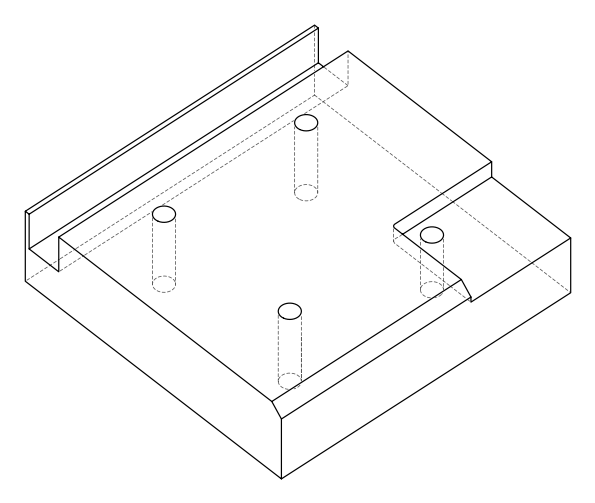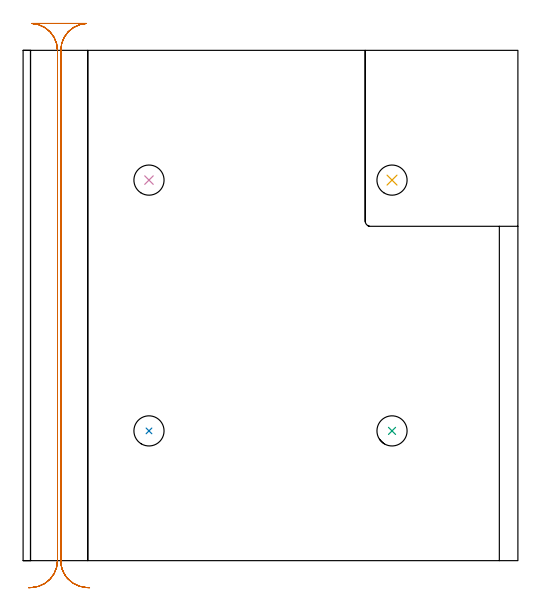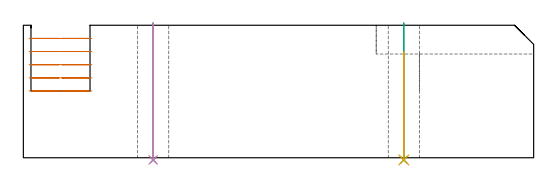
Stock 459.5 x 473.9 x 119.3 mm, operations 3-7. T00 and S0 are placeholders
(PLAN: 7 operations, 3 tool changes, 151.5 min)
(1 AREA_MILL | FG_CHAMFER_SURFACE | UGT0205_001 | 17.58 min | 47044 mm3)
(2 MILL_CORNER_NOTCH_RECTANGULAR | CORNER_NOTCH_RECTANGULAR | NXT0201_009 | Follow Part, ap 2, ae 75% | 117 min | 598848 mm3)
(3 MILL_RECTANGULAR_SLOT | SLOT_RECTANGULAR | UGT0201_005 | Follow Part, ap 12.5, ae 75% | 15.08 min | 1490113 mm3)
(4 INDEXABLE_INSERT_DRILL_THROUGH_HOLE_FROM_SOLID | STEP1HOLE | NXT0302_027 | 0.49 min | 73273 mm3)
(5 INDEXABLE_INSERT_DRILL_THROUGH_HOLE_FROM_SOLID_1 | STEP1HOLE_1 | NXT0302_027 | 0.49 min | 73465 mm3)
(6 INDEXABLE_INSERT_DRILL_THROUGH_HOLE_FROM_SOLID_2 | STEP1HOLE_2 | NXT0302_027 | 0.49 min | 73311 mm3)
(7 INDEXABLE_INSERT_DRILL_THROUGH_HOLE_FROM_SOLID_3 | STEP1HOLE_3 | NXT0302_027 | 0.4 min | 57490 mm3)
(TOOL UGT0205_001 | Chamfer Mill 20 x 3 x 45 deg. | D20 FL50 Z2)
(TOOL NXT0201_009 | ENDMILL 8mm [2P460-0800-NA 1630] | D8 FL26 Z6)
(TOOL UGT0201_005 | End Mill 50 mm | D50 FL150 Z8)
(TOOL NXT0302_027 | Index. Insert Drill 28mm [880-D2800L32-05] | D28 PA176 FL140 Z2)
(OP 3 MILL_RECTANGULAR_SLOT)
G17 G21 G94 G90
T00 M6
G54
G17 G0 G90 X61.772 Y-25.117 S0 M3
G43 Z129.3 H0
Z107.46
G94 G1 X58.776 Y-24.97 F250.
G2 X41.235 Y-16.518 R25. F500.
X36.283 Y-7.907 R25. F385.
X35. Y0. R25. F293.
G1 Y441.955
Y451.955 F323.
Y473.9 F500.
G2 X58.776 Y498.87 R25.
G1 Y498.9
X8.124
Y498.87
G2 X31.9 Y473.9 R25.
G1 Y0.
G2 X8.124 Y-24.97 R25.
G1 X5.128 Y-25.117 F250.
G0 X61.772 Z95.62
G1 X58.776 Y-24.97
G2 X41.235 Y-16.518 R25. F500.
X36.283 Y-7.907 R25. F366.
X35. Y0. R25. F280.
G1 Y451.955
Y473.9 F500.
G2 X58.776 Y498.87 R25.
G1 Y498.9
X8.124
Y498.87
G2 X31.9 Y473.9 R25.
G1 Y0.
G2 X8.124 Y-24.97 R25.
G1 X5.128 Y-25.117 F250.
G0 X61.772 Z83.78
G1 X58.776 Y-24.97
G2 X41.235 Y-16.518 R25. F500.
X36.283 Y-7.907 R25. F385.
X35. Y0. R25. F293.
G1 Y441.955
Y451.955 F323.
Y473.9 F500.
G2 X58.776 Y498.87 R25.
G1 Y498.9
X8.124
Y498.87
G2 X31.9 Y473.9 R25.
G1 Y0.
G2 X8.124 Y-24.97 R25.
G1 X5.128 Y-25.117 F250.
G0 X61.772 Z71.94
G1 X58.776 Y-24.97
G2 X41.235 Y-16.518 R25. F500.
X36.283 Y-7.907 R25. F366.
X35. Y0. R25. F280.
G1 Y451.955
Y473.9 F500.
G2 X58.776 Y498.87 R25.
G1 Y498.9
X8.124
Y498.87
G2 X31.9 Y473.9 R25.
G1 Y0.
G2 X8.124 Y-24.97 R25.
G1 X5.128 Y-25.117 F250.
G0 X61.772 Z60.1
G1 X58.776 Y-24.97
G2 X41.235 Y-16.518 R25. F500.
X36.283 Y-7.907 R25. F385.
X35. Y0. R25. F293.
G1 Y441.955
Y451.955 F323.
Y473.9 F500.
G2 X58.776 Y498.87 R25.
G1 Y498.9
X8.124
Y498.87
G2 X31.9 Y473.9 R25.
G1 Y0.
G2 X8.124 Y-24.97 R25.
G1 X5.128 Y-25.117 F250.
G0 Z129.3
M5
M2
(OP 4 INDEXABLE_INSERT_DRILL_THROUGH_HOLE_FROM_SOLID)
G17 G21 G94 G90
T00 M6
G54
G17 G0 G90 X116.9 Y120.5 S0 M3
G43 Z129.3 H1
G94 G81 G98 Z-1.989 F250. R121.3
G80
M5
M2
(OP 5 INDEXABLE_INSERT_DRILL_THROUGH_HOLE_FROM_SOLID_1)
G17 G21 G94 G90
T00 M6
G54
G17 G0 G90 X342.6 Y120.5 S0 M3
G43 Z129.3 H1
G94 G81 G98 Z-1.989 F250. R121.3
G80
M5
M2
(OP 6 INDEXABLE_INSERT_DRILL_THROUGH_HOLE_FROM_SOLID_2)
G17 G21 G94 G90
T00 M6
G54
G17 G0 G90 X116.9 Y353.4 S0 M3
G43 Z129.3 H1
G94 G81 G98 Z-1.989 F250. R121.3
G80
M5
M2
(OP 7 INDEXABLE_INSERT_DRILL_THROUGH_HOLE_FROM_SOLID_3)
G17 G21 G94 G90
T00 M6
G54
G17 G0 G90 X342.6 Y353.4 S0 M3
G43 Z129.3 H1
G94 G81 G98 Z-1.989 F250. R95.4
G80
M5
M2
